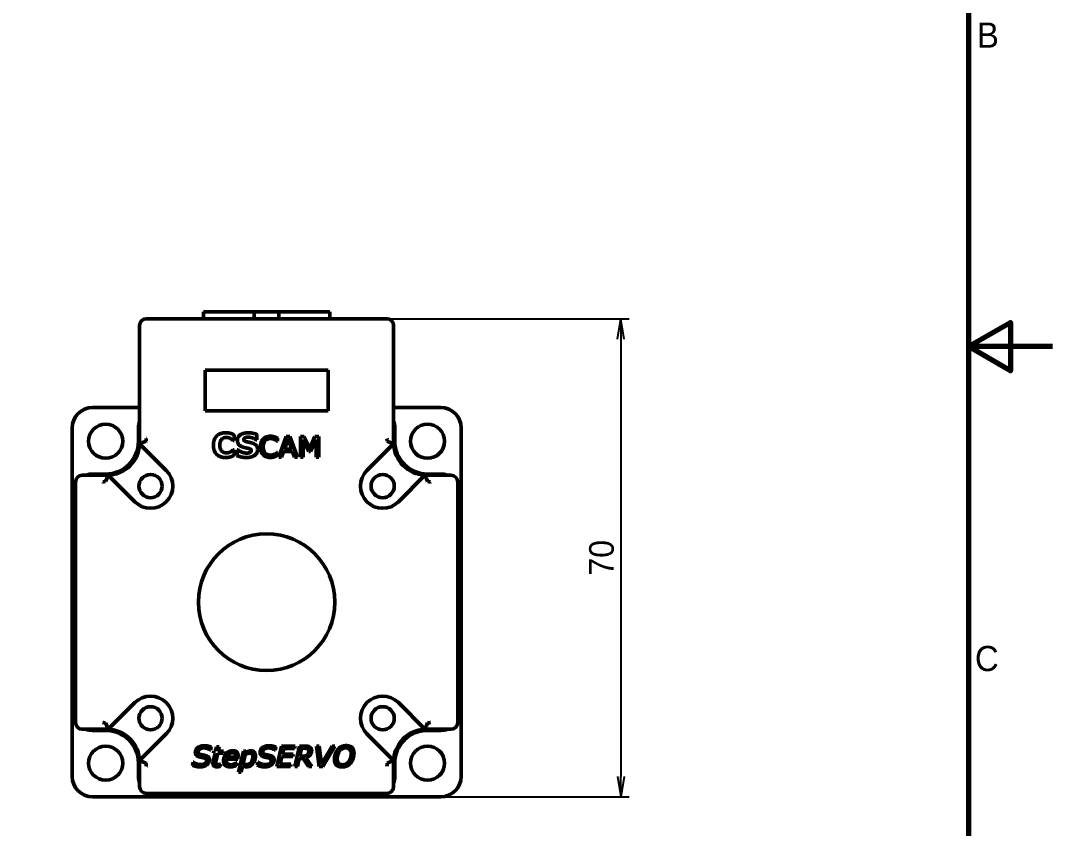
# Model space of a CAD drawing. Header units: millimetres. Extents: x -582 to 755, y -119 to 351.
# Drawn here: x -217.1 to -66, y 98.1 to 216.4 of the extents above; entities that cross this region are included whole.
import ezdxf

# ---------------------------------------------------------------- set-up
doc = ezdxf.new("R2010")
doc.units = ezdxf.units.MM
doc.header["$LTSCALE"] = 1.2
doc.layers.add('경계(ISO)', color=7, linetype='Continuous', lineweight=70)
doc.layers.add('외형선(ISO)', color=7, linetype='Continuous', lineweight=50)
doc.layers.add('치수(ISO)', color=1, linetype='Continuous', lineweight=25, true_color=0xff0000)
doc.styles.add('레이블 문자 (JIS)', font='')
doc.styles.get('레이블 문자 (JIS)').set_extended_font_data('Gulim')
doc.dimstyles.new('복사 대상기본값 (JIS)', dxfattribs={"dimscale": 1.2, "dimtxt": 3, "dimasz": 2.5, "dimexe": 1, "dimexo": 0, "dimgap": 0.8, "dimtad": 1, "dimdsep": 46, "dimtxsty": '레이블 문자 (JIS)', "dimblk": 'OPEN', "dimcen": 0.09, "dimdle": 10, "dimclrd": 256, "dimclre": 256, "dimclrt": 256, "dimadec": 0, "dimazin": 2, "dimtfac": 0.833333, "dimtmove": 0, "dimatfit": 3, "dimldrblk": 'OPEN', "dimfxl": 1, "dimtolj": 1, "dimtzin": 0, "dimlwd": -1, "dimlwe": -1, "dimarcsym": 0})

# ---------------------------------------------------------------- blocks, each defined once
blk = doc.blocks.new('_Open')
at = {"color": 0, "linetype": 'ByBlock', "lineweight": -2}
for p, q in [((-1, 0.167), (0, 0)), ((-1, -0.167), (0, 0)), ((0, 0), (-1, 0))]:
    blk.add_line(p, q, dxfattribs=at)
blk = doc.blocks.new('*D20')
at = {"layer": 'Defpoints', "color": 0}
for p in [(-163.49, 172.71), (-155.59, 102.71), (-129.19, 102.71)]:
    blk.add_point(p, dxfattribs=at)
at = {"layer": '치수(ISO)', "color": 0}
for p, q in [((-163.49, 172.71), (-127.99, 172.71)), ((-129.19, 169.71), (-129.19, 105.71)), ((-155.59, 102.71), (-127.99, 102.71))]:
    blk.add_line(p, q, dxfattribs=at)
at = {"layer": '치수(ISO)', "color": 0, "linetype": 'ByBlock', "xscale": 3, "yscale": 3, "zscale": 3}
for p, rotation in [((-129.19, 172.71), 90), ((-129.19, 102.71), 270)]:
    blk.add_blockref('_Open', p, dxfattribs=dict(at, rotation=rotation))
at = {"layer": '치수(ISO)', "color": 0, "insert": (-133.84, 137.71), "char_height": 3.6, "attachment_point": 2, "rotation": 90, "style": '레이블 문자 (JIS)'}
blk.add_mtext('\\A1;70', dxfattribs=at)
blk = doc.blocks.new('경계 Default Border')
at = {"layer": '경계(ISO)', "flags": 128}
for points in [[(10, 10), (10, 287), (410, 287), (410, 10), (10, 10)], [(420, 148.5), (410, 148.5), (415, 151.39), (415, 145.61), (410, 148.5)]]:
    blk.add_lwpolyline(points, dxfattribs=at)
at = {"layer": '경계(ISO)', "char_height": 3, "attachment_point": 7, "style": '레이블 문자 (JIS)'}
for s, insert in [('B', (411.01, 184.12)), ('C', (410.77, 109.8))]:
    blk.add_mtext(s, dxfattribs=dict(at, insert=insert))

msp = doc.modelspace()

# ---------------------------------------------------------------- linework, layer by layer
at = {"layer": '외형선(ISO)', "color": 0}
for p, q in [((-163.4875, 172.713), (-198.6875, 172.713)), ((-190.3375, 172.713), (-190.3375, 173.713)), ((-190.3375, 173.713), (-190.3375, 172.713)), ((-182.8903, 173.713), (-190.3375, 173.713)), ((-182.8903, 172.713), (-182.8903, 173.713)), ((-179.2848, 173.713), (-182.8903, 173.713)), ((-179.2848, 173.713), (-179.2848, 172.713)), ((-171.8375, 173.713), (-179.2848, 173.713)), ((-171.8375, 172.713), (-171.8375, 173.713)), ((-171.8375, 172.713), (-171.8375, 173.713)), ((-199.6875, 171.713), (-199.6875, 154.8234)), ((-162.4875, 154.613), (-162.4875, 171.713)), ((-190.0875, 159.213), (-190.0875, 165.213)), ((-190.0875, 165.213), (-172.0875, 165.213)), ((-172.0875, 165.213), (-172.0875, 159.213)), ((-206.5875, 159.713), (-199.6875, 159.713)), ((-172.0875, 159.213), (-190.0875, 159.213)), ((-162.4875, 159.713), (-155.5875, 159.713)), ((-209.5875, 146.983), (-209.5875, 156.713)), ((-199.8575, 156.713), (-199.8575, 154.783)), ((-185.8639, 155.7401), (-185.8639, 154.8915)), ((-182.5382, 155.7915), (-182.5382, 154.9858)), ((-162.3175, 154.783), (-162.3175, 156.713)), ((-152.5875, 156.713), (-152.5875, 146.983)), ((-199.6875, 154.8234), (-199.6875, 154.613)), ((-199.1955, 154.613), (-198.7623, 154.7924)), ((-198.6875, 155.1769), (-198.7141, 155.2035)), ((-185.8639, 154.8915), (-185.9667, 154.8915)), ((-182.5382, 154.9858), (-182.6353, 154.9858)), ((-179.5059, 154.7797), (-179.5353, 154.7797)), ((-179.5059, 155.2524), (-179.5059, 154.7797)), ((-179.2929, 152.463), (-178.2006, 155.463)), ((-177.9435, 155.1152), (-178.4724, 153.6409)), ((-178.2006, 155.463), (-177.6667, 155.463)), ((-177.4169, 153.6409), (-177.9435, 155.1152)), ((-177.6667, 155.463), (-176.5745, 152.463)), ((-176.119, 152.463), (-176.119, 155.463)), ((-176.119, 155.463), (-175.5753, 155.463)), ((-174.919, 153.2883), (-175.7467, 155.0466)), ((-175.7467, 155.0466), (-175.7467, 152.463)), ((-175.5753, 155.463), (-174.7769, 153.7928)), ((-174.7769, 153.7928), (-174.0031, 155.463)), ((-173.8488, 155.0466), (-174.6814, 153.2883)), ((-174.0031, 155.463), (-173.4496, 155.463)), ((-173.8488, 152.463), (-173.8488, 155.0466)), ((-173.4496, 155.463), (-173.4496, 152.463)), ((-166.3856, 150.5111), (-162.4834, 154.4133)), ((-163.4875, 155.1769), (-163.461, 155.2035)), ((-163.4127, 154.7924), (-162.9796, 154.613)), ((-199.3947, 154.1163), (-195.7894, 150.5111)), ((-185.9582, 153.5315), (-185.8639, 153.5315)), ((-185.8639, 153.5315), (-185.8639, 152.6944)), ((-185.3896, 152.6715), (-185.3896, 153.5087)), ((-185.3896, 153.5087), (-185.2896, 153.5087)), ((-179.5353, 153.1487), (-179.5059, 153.1487)), ((-179.5059, 153.1487), (-179.5059, 152.6809)), ((-178.5973, 153.2956), (-178.8888, 152.463)), ((-177.292, 153.2956), (-178.5973, 153.2956)), ((-178.4724, 153.6409), (-177.4169, 153.6409)), ((-176.9982, 152.463), (-177.292, 153.2956)), ((-174.6814, 153.2883), (-174.919, 153.2883)), ((-178.8888, 152.463), (-179.2929, 152.463)), ((-176.5745, 152.463), (-176.9982, 152.463)), ((-175.7467, 152.463), (-176.119, 152.463)), ((-173.4496, 152.463), (-173.8488, 152.463)), ((-204.698, 149.813), (-208.0875, 149.813)), ((-204.6575, 149.983), (-206.5875, 149.983)), ((-204.4875, 149.813), (-204.698, 149.813)), ((-204.4876, 149.7906), (-204.4875, 149.7906)), ((-157.8872, 149.8171), (-161.7894, 145.9149)), ((-154.0875, 149.813), (-157.6875, 149.813)), ((-155.5875, 149.983), (-157.5175, 149.983)), ((-209.0875, 148.813), (-209.0875, 113.613)), ((-205.0781, 148.8395), (-205.0515, 148.813)), ((-204.667, 148.8878), (-204.4875, 149.3209)), ((-200.3856, 145.9149), (-203.9908, 149.5201)), ((-157.6875, 149.3209), (-157.5081, 148.8878)), ((-157.097, 148.8395), (-157.1236, 148.813)), ((-153.0875, 113.613), (-153.0875, 148.813)), ((-209.5875, 146.983), (-209.5875, 115.443)), ((-152.5875, 115.443), (-152.5875, 146.983)), ((-203.9908, 112.9059), (-200.3856, 116.5111)), ((-161.7894, 116.5111), (-157.8872, 112.6088)), ((-209.5875, 105.713), (-209.5875, 115.443)), ((-152.5875, 115.443), (-152.5875, 105.713)), ((-205.0781, 113.5864), (-205.0515, 113.613)), ((-204.4875, 113.105), (-204.667, 113.5382)), ((-157.5081, 113.5382), (-157.6875, 113.105)), ((-157.097, 113.5864), (-157.1236, 113.613)), ((-208.0875, 112.613), (-204.698, 112.613)), ((-206.5875, 112.443), (-204.6575, 112.443)), ((-204.698, 112.613), (-204.4875, 112.613)), ((-195.7894, 111.9149), (-199.3947, 108.3097)), ((-162.7804, 108.3097), (-166.3856, 111.9149)), ((-157.6875, 112.613), (-154.0875, 112.613)), ((-157.5175, 112.443), (-155.5875, 112.443)), ((-189.3042, 109.5542), (-189.3336, 109.5542)), ((-189.2136, 109.9828), (-189.3042, 109.5542)), ((-188.9148, 107.884), (-188.6356, 109.0938)), ((-188.8903, 109.0938), (-188.8218, 109.3999)), ((-188.6356, 109.0938), (-188.8903, 109.0938)), ((-188.8218, 109.3999), (-188.5646, 109.3999)), ((-188.5646, 109.3999), (-188.4152, 110.0464)), ((-188.256, 109.0938), (-188.4985, 108.0554)), ((-188.4152, 110.0464), (-188.0356, 110.0464)), ((-187.4724, 109.0938), (-188.256, 109.0938)), ((-188.0356, 110.0464), (-188.185, 109.3999)), ((-188.185, 109.3999), (-187.4038, 109.3999)), ((-187.4038, 109.3999), (-187.4724, 109.0938)), ((-185.1997, 106.3191), (-184.4871, 109.3999)), ((-184.2373, 108.8464), (-184.5311, 107.5705)), ((-184.4871, 109.3999), (-184.1099, 109.3999)), ((-184.1099, 109.3999), (-184.1638, 109.1648)), ((-179.8267, 109.5542), (-179.856, 109.5542)), ((-179.736, 109.9828), (-179.8267, 109.5542)), ((-179.5867, 107.1493), (-178.8936, 110.1493)), ((-178.8936, 110.1493), (-176.9197, 110.1493)), ((-178.5728, 109.8113), (-178.7687, 108.9615)), ((-178.7687, 108.9615), (-177.1916, 108.9615)), ((-176.9981, 109.8113), (-178.5728, 109.8113)), ((-177.1916, 108.9615), (-177.2699, 108.6236)), ((-176.9197, 110.1493), (-176.9981, 109.8113)), ((-176.9785, 107.1493), (-176.2854, 110.1493)), ((-176.2854, 110.1493), (-175.4699, 110.1493)), ((-175.9597, 109.8211), (-176.2242, 108.6677)), ((-175.5091, 109.8211), (-175.9597, 109.8211)), ((-173.403, 107.1493), (-173.8022, 110.1493)), ((-173.8022, 110.1493), (-173.3883, 110.1493)), ((-173.3883, 110.1493), (-173.0552, 107.5117)), ((-173.0552, 107.5117), (-171.5075, 110.1493)), ((-171.0862, 110.1493), (-172.8716, 107.1493)), ((-171.5075, 110.1493), (-171.0862, 110.1493)), ((-199.8575, 107.643), (-199.8575, 105.713)), ((-199.6875, 107.813), (-199.6875, 107.6026)), ((-199.6875, 107.6026), (-199.6875, 104.213)), ((-198.7623, 107.6335), (-199.1955, 107.813)), ((-191.9222, 107.3452), (-191.8242, 107.8032)), ((-191.8242, 107.8032), (-191.7973, 107.8032)), ((-187.8275, 107.4946), (-187.8985, 107.1689)), ((-187.8471, 107.4946), (-187.8275, 107.4946)), ((-185.3271, 108.2415), (-186.9875, 108.2415)), ((-186.9336, 108.5207), (-185.643, 108.5207)), ((-185.4691, 107.6954), (-185.5524, 107.2864)), ((-185.4911, 107.6954), (-185.4691, 107.6954)), ((-182.4446, 107.3452), (-182.3467, 107.8032)), ((-182.3467, 107.8032), (-182.3197, 107.8032)), ((-178.8471, 108.6236), (-179.1091, 107.4872)), ((-179.1091, 107.4872), (-177.532, 107.4872)), ((-177.2699, 108.6236), (-178.8471, 108.6236)), ((-177.532, 107.4872), (-177.6103, 107.1493)), ((-176.2977, 108.3493), (-176.5744, 107.1493)), ((-175.7271, 108.3493), (-176.2977, 108.3493)), ((-176.2242, 108.6677), (-175.803, 108.6677)), ((-174.9385, 107.1493), (-175.7271, 108.3493)), ((-175.3352, 108.4448), (-174.4707, 107.1493)), ((-162.9796, 107.813), (-163.4127, 107.6335)), ((-162.4875, 107.6026), (-162.4875, 107.813)), ((-162.4875, 104.213), (-162.4875, 107.6026)), ((-162.3175, 105.713), (-162.3175, 107.643)), ((-198.6875, 107.249), (-198.7141, 107.2224)), ((-184.8201, 106.3191), (-185.1997, 106.3191)), ((-184.6022, 107.2668), (-184.8201, 106.3191)), ((-177.6103, 107.1493), (-179.5867, 107.1493)), ((-176.5744, 107.1493), (-176.9785, 107.1493)), ((-174.4707, 107.1493), (-174.9385, 107.1493)), ((-172.8716, 107.1493), (-173.403, 107.1493)), ((-163.4875, 107.249), (-163.461, 107.2224)), ((-198.6875, 103.213), (-163.4875, 103.213)), ((-196.8575, 102.713), (-206.5875, 102.713)), ((-196.8575, 102.713), (-165.3175, 102.713)), ((-155.5875, 102.713), (-165.3175, 102.713))]:
    msp.add_line(p, q, dxfattribs=at)
for centre, radius in [((-204.6575, 154.783), 2.5), ((-157.5175, 154.783), 2.5), ((-198.0875, 148.213), 1.7), ((-164.0875, 148.213), 1.7), ((-181.0875, 131.213), 10), ((-198.0875, 114.213), 1.7), ((-164.0875, 114.213), 1.7), ((-204.6575, 107.643), 2.5), ((-157.5175, 107.643), 2.5)]:
    msp.add_circle(centre, radius, dxfattribs=at)
for centre, radius, start, end in [((-198.6875, 171.713), 1, 90, 180), ((-163.4875, 171.713), 1, 0, 90), ((-206.5875, 156.713), 3, 90, 180), ((-155.5875, 156.713), 3, 0, 90), ((-196.8575, 156.713), 3, 160.6191, 180), ((-165.3175, 156.713), 3, 0, 19.3809), ((-204.6575, 154.783), 4.8, 270, 0), ((-204.4875, 154.613), 4.8, 270, 0), ((-198.6875, 154.8234), 1, 180, 192.146242), ((-198.6875, 154.8234), 1, 202.281411, 225), ((-205.6875, 155.813), 7, 352.383198, 355.005201), ((-156.4875, 155.813), 7, 184.994799, 187.616802), ((-157.6875, 154.613), 4.8, 180, 182.383857), ((-157.6875, 154.613), 4.8, 182.383857, 267.616143), ((-157.5175, 154.783), 4.8, 180, 270), ((-208.0875, 148.813), 1, 90, 180), ((-206.5875, 146.983), 3, 90, 109.3809), ((-204.698, 148.813), 1, 77.854194, 90), ((-204.698, 148.813), 1, 45, 67.718589), ((-198.0875, 148.213), 3.25, 225, 45), ((-164.0875, 148.213), 3.25, 135, 315), ((-157.6875, 154.613), 4.8, 267.616143, 270), ((-155.5875, 146.983), 3, 70.6191, 90), ((-154.0875, 148.813), 1, 0, 90), ((-206.5875, 146.983), 3, 146.44269, 180), ((-205.6875, 155.813), 7, 274.994799, 277.616802), ((-156.4875, 155.813), 7, 262.383198, 265.005201), ((-155.5875, 146.983), 3, 0, 33.55731), ((-198.0875, 114.213), 3.25, 315, 135), ((-164.0875, 114.213), 3.25, 45, 225), ((-206.5875, 115.443), 3, 180, 213.55731), ((-155.5875, 115.443), 3, 326.44269, 0), ((-208.0875, 113.613), 1, 180, 270), ((-205.6875, 106.613), 7, 82.383198, 85.005201), ((-156.4875, 106.613), 7, 94.994799, 97.616802), ((-154.0875, 113.613), 1, 270, 0), ((-206.5875, 115.443), 3, 250.6191, 270), ((-204.698, 113.613), 1, 270, 282.146242), ((-204.6575, 107.643), 4.8, 0, 90), ((-204.4875, 107.813), 4.8, 0, 90), ((-204.698, 113.613), 1, 292.281411, 315), ((-157.6875, 107.813), 4.8, 92.383857, 180), ((-157.5175, 107.643), 4.8, 90, 180), ((-157.6875, 107.813), 4.8, 90, 92.383857), ((-155.5875, 115.443), 3, 270, 289.3809), ((-198.6875, 107.6026), 1, 167.853758, 180), ((-198.6875, 107.6026), 1, 135, 157.718589), ((-205.6875, 106.613), 7, 4.994799, 7.616802), ((-156.4875, 106.613), 7, 172.383198, 175.005201), ((-163.4875, 107.6026), 1, 22.281411, 45), ((-163.4875, 107.6026), 1, 0, 12.146242), ((-206.5875, 105.713), 3, 180, 270), ((-196.8575, 105.713), 3, 180, 199.3809), ((-165.3175, 105.713), 3, 340.6191, 0), ((-155.5875, 105.713), 3, 270, 0), ((-198.6875, 104.213), 1, 180, 270), ((-196.8575, 105.713), 3, 236.44269, 270), ((-165.3175, 105.713), 3, 270, 303.55731), ((-163.4875, 104.213), 1, 270, 0)]:
    msp.add_arc(centre, radius, start, end, dxfattribs=at)
for points, degree in [([(-188.401, 155.5458), (-188.1724, 155.7772), (-187.4982, 156.0315), (-187.0982, 156.0315)], 2), ([(-187.0982, 156.0315), (-186.8782, 156.0315), (-186.5239, 155.983), (-186.3724, 155.943)], 2), ([(-186.3724, 155.943), (-186.2153, 155.8972), (-185.961, 155.7858), (-185.8639, 155.7401)], 2), ([(-185.3696, 154.9201), (-185.3696, 155.4087), (-184.4924, 156.0258), (-183.8039, 156.0258)], 2), ([(-183.8039, 156.0258), (-183.4582, 156.0258), (-182.7839, 155.8915), (-182.5382, 155.7915)], 2), ([(-198.7493, 154.8851), (-198.7534, 154.8546), (-198.7577, 154.8236), (-198.7623, 154.7924)], 3), ([(-188.8867, 154.2087), (-188.8867, 154.6258), (-188.6382, 155.303), (-188.401, 155.5458)], 2), ([(-188.3896, 152.8515), (-188.6267, 153.0801), (-188.8867, 153.763), (-188.8867, 154.2087)], 2), ([(-187.6382, 155.0972), (-187.7782, 154.963), (-187.9496, 154.5201), (-187.9496, 154.2058)], 2), ([(-187.9496, 154.2058), (-187.9496, 153.8772), (-187.7639, 153.4372), (-187.6239, 153.3115)], 2), ([(-186.961, 155.3544), (-187.1496, 155.3544), (-187.4953, 155.2344), (-187.6382, 155.0972)], 2), ([(-186.3582, 155.1772), (-186.4896, 155.2515), (-186.7896, 155.3544), (-186.961, 155.3544)], 2), ([(-185.9667, 154.8915), (-186.0324, 154.9487), (-186.2324, 155.103), (-186.3582, 155.1772)], 2), ([(-184.541, 153.9201), (-184.981, 154.063), (-185.3696, 154.5544), (-185.3696, 154.9201)], 2), ([(-184.2182, 155.3087), (-184.3096, 155.2744), (-184.441, 155.1315), (-184.441, 155.0401)], 2), ([(-184.441, 155.0401), (-184.441, 154.9001), (-184.2296, 154.7515), (-183.9353, 154.6915)], 2), ([(-183.7782, 155.383), (-183.8924, 155.383), (-184.1153, 155.3515), (-184.2182, 155.3087)], 2), ([(-183.9353, 154.6915), (-183.7439, 154.6515), (-183.3867, 154.5772), (-183.1839, 154.5115)], 2), ([(-182.6353, 154.9858), (-182.8467, 155.1544), (-183.4582, 155.383), (-183.7782, 155.383)], 2), ([(-183.1839, 154.5115), (-182.781, 154.3772), (-182.3982, 153.9258), (-182.3982, 153.563)], 2), ([(-181.9941, 153.9593), (-181.9941, 154.3315), (-181.7835, 154.9144), (-181.5875, 155.1152)], 2), ([(-181.5875, 155.1152), (-181.3965, 155.3111), (-180.8529, 155.5168), (-180.5222, 155.5168)], 2), ([(-181.2863, 154.8752), (-181.4259, 154.7234), (-181.5802, 154.263), (-181.5802, 153.9593)], 2), ([(-180.5492, 155.1764), (-180.7769, 155.1764), (-181.1418, 155.0295), (-181.2863, 154.8752)], 2), ([(-179.5353, 154.7797), (-179.7851, 154.9879), (-180.2724, 155.1764), (-180.5492, 155.1764)], 2), ([(-180.5222, 155.5168), (-180.2822, 155.5168), (-179.7998, 155.3993), (-179.5059, 155.2524)], 2), ([(-163.4127, 154.7924), (-163.4174, 154.8236), (-163.4217, 154.8546), (-163.4258, 154.8851)], 3), ([(-187.101, 152.3944), (-187.4924, 152.3944), (-188.1524, 152.6258), (-188.3896, 152.8515)], 2), ([(-187.6239, 153.3115), (-187.481, 153.183), (-187.1267, 153.0715), (-186.9553, 153.0715)], 2), ([(-186.9553, 153.0715), (-186.7924, 153.0715), (-186.4696, 153.1687), (-186.3324, 153.2544)], 2), ([(-185.8639, 152.6944), (-185.9953, 152.6372), (-186.2353, 152.5344), (-186.3667, 152.4944)], 2), ([(-186.3324, 153.2544), (-186.2182, 153.3201), (-186.021, 153.4744), (-185.9582, 153.5315)], 2), ([(-184.0267, 152.4001), (-184.461, 152.4001), (-185.1067, 152.5515), (-185.3896, 152.6715)], 2), ([(-185.2896, 153.5087), (-185.0124, 153.2858), (-184.3182, 153.0458), (-183.9982, 153.0458)], 2), ([(-183.7096, 153.7287), (-183.9067, 153.7744), (-184.3467, 153.8572), (-184.541, 153.9201)], 2), ([(-182.3982, 153.563), (-182.3982, 153.0458), (-183.2753, 152.4001), (-184.0267, 152.4001)], 2), ([(-183.9982, 153.0458), (-183.9153, 153.0458), (-183.6496, 153.0744), (-183.5639, 153.1058)], 2), ([(-183.3267, 153.4001), (-183.3267, 153.5172), (-183.521, 153.683), (-183.7096, 153.7287)], 2), ([(-183.5639, 153.1058), (-183.461, 153.1487), (-183.3267, 153.2772), (-183.3267, 153.4001)], 2), ([(-181.5826, 152.7887), (-181.7761, 152.9797), (-181.9941, 153.5699), (-181.9941, 153.9593)], 2), ([(-180.5247, 152.4091), (-180.8529, 152.4091), (-181.3867, 152.5928), (-181.5826, 152.7887)], 2), ([(-181.5802, 153.9593), (-181.5802, 153.6434), (-181.4088, 153.1903), (-181.2741, 153.0458)], 2), ([(-181.2741, 153.0458), (-181.132, 152.8964), (-180.7549, 152.7544), (-180.5467, 152.7544)], 2), ([(-180.5467, 152.7544), (-180.2578, 152.7544), (-179.7533, 152.9528), (-179.5353, 153.1487)], 2), ([(-179.5059, 152.6809), (-179.6161, 152.6319), (-179.7949, 152.5487), (-179.9418, 152.5021)], 2), ([(-186.3667, 152.4944), (-186.5382, 152.4458), (-186.8382, 152.3944), (-187.101, 152.3944)], 2), ([(-179.9418, 152.5021), (-180.0643, 152.463), (-180.3533, 152.4091), (-180.5247, 152.4091)], 2), ([(-204.667, 148.8878), (-204.6982, 148.8832), (-204.7292, 148.8788), (-204.7597, 148.8747)], 3), ([(-157.4154, 148.8747), (-157.4459, 148.8788), (-157.4769, 148.8832), (-157.5081, 148.8878)], 3), ([(-204.7597, 113.5512), (-204.7292, 113.5471), (-204.6982, 113.5428), (-204.667, 113.5382)], 3), ([(-157.5081, 113.5382), (-157.4769, 113.5428), (-157.4459, 113.5471), (-157.4154, 113.5512)], 3), ([(-191.5303, 109.204), (-191.5303, 109.6326), (-190.803, 110.2032), (-190.2275, 110.2032)], 2), ([(-190.8667, 108.5379), (-191.1826, 108.6089), (-191.5303, 108.9493), (-191.5303, 109.204)], 2), ([(-190.2985, 109.875), (-190.6634, 109.875), (-191.1018, 109.5517), (-191.1018, 109.3044)], 2), ([(-191.1018, 109.3044), (-191.1018, 109.1721), (-190.945, 108.9713), (-190.7418, 108.9199)], 2), ([(-190.7418, 108.9199), (-190.6144, 108.8905), (-190.1858, 108.8024), (-190.0413, 108.7656)], 2), ([(-189.3336, 109.5542), (-189.4756, 109.6864), (-190.0046, 109.875), (-190.2985, 109.875)], 2), ([(-190.2275, 110.2032), (-189.9116, 110.2032), (-189.3997, 110.0734), (-189.2136, 109.9828)], 2), ([(-187.4013, 107.9599), (-187.4013, 108.5795), (-186.6201, 109.4636), (-186.0422, 109.4636)], 2), ([(-186.123, 109.1648), (-186.4095, 109.1648), (-186.8528, 108.8097), (-186.9336, 108.5207)], 2), ([(-185.6258, 108.7068), (-185.6258, 108.9224), (-185.8609, 109.1648), (-186.123, 109.1648)], 2), ([(-186.0422, 109.4636), (-185.6601, 109.4636), (-185.2536, 109.0815), (-185.2536, 108.7387)], 2), ([(-183.5565, 109.1158), (-183.723, 109.1158), (-184.083, 108.9517), (-184.2373, 108.8464)], 2), ([(-184.1638, 109.1648), (-183.9777, 109.2946), (-183.6128, 109.4636), (-183.3948, 109.4636)], 2), ([(-183.1181, 108.6162), (-183.1181, 108.8562), (-183.3262, 109.1158), (-183.5565, 109.1158)], 2), ([(-183.3948, 109.4636), (-183.0667, 109.4636), (-182.7213, 109.057), (-182.7213, 108.6897)], 2), ([(-182.0528, 109.204), (-182.0528, 109.6326), (-181.3254, 110.2032), (-180.7499, 110.2032)], 2), ([(-181.3891, 108.5379), (-181.705, 108.6089), (-182.0528, 108.9493), (-182.0528, 109.204)], 2), ([(-180.8209, 109.875), (-181.1858, 109.875), (-181.6242, 109.5517), (-181.6242, 109.3044)], 2), ([(-181.6242, 109.3044), (-181.6242, 109.1721), (-181.4675, 108.9713), (-181.2642, 108.9199)], 2), ([(-181.2642, 108.9199), (-181.1369, 108.8905), (-180.7083, 108.8024), (-180.5638, 108.7656)], 2), ([(-179.856, 109.5542), (-179.9981, 109.6864), (-180.5271, 109.875), (-180.8209, 109.875)], 2), ([(-180.7499, 110.2032), (-180.434, 110.2032), (-179.9222, 110.0734), (-179.736, 109.9828)], 2), ([(-175.803, 108.6677), (-175.6071, 108.6677), (-175.3156, 108.7411), (-175.1981, 108.8293)], 2), ([(-175.0487, 109.7109), (-175.1271, 109.7721), (-175.3475, 109.8211), (-175.5091, 109.8211)], 2), ([(-175.4699, 110.1493), (-175.1956, 110.1493), (-174.8528, 110.0783), (-174.7279, 109.9852)], 2), ([(-174.4854, 109.4954), (-174.4854, 109.1207), (-174.9532, 108.555), (-175.3352, 108.4448)], 2), ([(-175.1981, 108.8293), (-175.0658, 108.9321), (-174.9189, 109.2334), (-174.9189, 109.4048)], 2), ([(-174.9189, 109.4048), (-174.9189, 109.5126), (-174.9826, 109.6595), (-175.0487, 109.7109)], 2), ([(-174.7279, 109.9852), (-174.6152, 109.9044), (-174.4854, 109.6693), (-174.4854, 109.4954)], 2), ([(-171.1646, 108.2121), (-171.1646, 108.6236), (-170.9222, 109.3387), (-170.6944, 109.6179)], 2), ([(-170.4079, 109.395), (-170.5695, 109.1721), (-170.7434, 108.5868), (-170.7434, 108.2758)], 2), ([(-170.6944, 109.6179), (-170.474, 109.8872), (-169.8177, 110.213), (-169.4283, 110.213)], 2), ([(-169.4895, 109.8848), (-169.7785, 109.8848), (-170.2413, 109.6203), (-170.4079, 109.395)], 2), ([(-168.7058, 109.0326), (-168.7058, 109.444), (-169.1197, 109.8848), (-169.4895, 109.8848)], 2), ([(-169.4283, 110.213), (-168.8944, 110.213), (-168.2846, 109.6301), (-168.2846, 109.0889)], 2), ([(-169.0487, 107.8938), (-168.8797, 108.124), (-168.7058, 108.6897), (-168.7058, 109.0326)], 2), ([(-168.2846, 109.0889), (-168.2846, 108.697), (-168.5197, 107.9697), (-168.745, 107.6954)], 2), ([(-198.7623, 107.6335), (-198.7577, 107.6023), (-198.7534, 107.5713), (-198.7493, 107.5408)], 3), ([(-190.8471, 107.0954), (-191.1409, 107.0954), (-191.6675, 107.2179), (-191.9222, 107.3452)], 2), ([(-191.7973, 107.8032), (-191.6038, 107.6195), (-191.0405, 107.4236), (-190.7785, 107.4236)], 2), ([(-190.2128, 108.3958), (-190.3426, 108.4326), (-190.705, 108.4987), (-190.8667, 108.5379)], 2), ([(-189.8258, 107.4138), (-190.012, 107.2644), (-190.5091, 107.0954), (-190.8471, 107.0954)], 2), ([(-190.7785, 107.4236), (-190.3499, 107.4236), (-189.892, 107.764), (-189.892, 108.0285)], 2), ([(-189.892, 108.0285), (-189.892, 108.1681), (-190.056, 108.3517), (-190.2128, 108.3958)], 2), ([(-190.0413, 108.7656), (-189.7548, 108.6872), (-189.4585, 108.3762), (-189.4585, 108.1411)], 2), ([(-189.4585, 108.1411), (-189.4585, 107.9428), (-189.652, 107.5534), (-189.8258, 107.4138)], 2), ([(-188.9491, 107.6121), (-188.9491, 107.6783), (-188.932, 107.8032), (-188.9148, 107.884)], 2), ([(-188.3662, 107.1052), (-188.6454, 107.1052), (-188.9491, 107.3501), (-188.9491, 107.6121)], 2), ([(-188.4985, 108.0554), (-188.5181, 107.977), (-188.5499, 107.7713), (-188.5499, 107.7126)], 2), ([(-188.5499, 107.7126), (-188.5499, 107.5656), (-188.4005, 107.4211), (-188.1997, 107.4211)], 2), ([(-188.1997, 107.4211), (-188.1165, 107.4211), (-187.8887, 107.4775), (-187.8471, 107.4946)], 2), ([(-186.4022, 107.0979), (-186.8699, 107.0979), (-187.4013, 107.5362), (-187.4013, 107.9599)], 2), ([(-186.9875, 108.2415), (-186.9997, 108.1828), (-187.0095, 108.0701), (-187.0095, 108.0211)], 2), ([(-187.0095, 108.0211), (-187.0095, 107.737), (-186.6618, 107.4138), (-186.3434, 107.4138)], 2), ([(-186.3434, 107.4138), (-186.1205, 107.4138), (-185.6503, 107.5877), (-185.4911, 107.6954)], 2), ([(-185.643, 108.5207), (-185.6332, 108.5795), (-185.6258, 108.6603), (-185.6258, 108.7068)], 2), ([(-185.2536, 108.7387), (-185.2536, 108.6775), (-185.2879, 108.4154), (-185.3271, 108.2415)], 2), ([(-184.5311, 107.5705), (-184.4013, 107.4995), (-184.1638, 107.4309), (-183.9948, 107.4309)], 2), ([(-183.9948, 107.4309), (-183.7867, 107.4309), (-183.4536, 107.6317), (-183.3458, 107.7934)], 2), ([(-183.1009, 107.5607), (-183.2724, 107.3501), (-183.7328, 107.1052), (-183.9924, 107.1052)], 2), ([(-183.3458, 107.7934), (-183.2307, 107.9624), (-183.1181, 108.3787), (-183.1181, 108.6162)], 2), ([(-182.7213, 108.6897), (-182.7213, 108.3542), (-182.9295, 107.7664), (-183.1009, 107.5607)], 2), ([(-181.3695, 107.0954), (-181.6634, 107.0954), (-182.1899, 107.2179), (-182.4446, 107.3452)], 2), ([(-182.3197, 107.8032), (-182.1262, 107.6195), (-181.563, 107.4236), (-181.3009, 107.4236)], 2), ([(-180.7352, 108.3958), (-180.865, 108.4326), (-181.2275, 108.4987), (-181.3891, 108.5379)], 2), ([(-180.3483, 107.4138), (-180.5344, 107.2644), (-181.0316, 107.0954), (-181.3695, 107.0954)], 2), ([(-181.3009, 107.4236), (-180.8724, 107.4236), (-180.4144, 107.764), (-180.4144, 108.0285)], 2), ([(-180.4144, 108.0285), (-180.4144, 108.1681), (-180.5785, 108.3517), (-180.7352, 108.3958)], 2), ([(-180.5638, 108.7656), (-180.2773, 108.6872), (-179.9809, 108.3762), (-179.9809, 108.1411)], 2), ([(-179.9809, 108.1411), (-179.9809, 107.9428), (-180.1744, 107.5534), (-180.3483, 107.4138)], 2), ([(-170.0234, 107.0856), (-170.5597, 107.0856), (-171.1646, 107.6734), (-171.1646, 108.2121)], 2), ([(-170.7434, 108.2758), (-170.7434, 107.8595), (-170.3295, 107.4138), (-169.9573, 107.4138)], 2), ([(-168.745, 107.6954), (-168.9728, 107.4113), (-169.6193, 107.0856), (-170.0234, 107.0856)], 2), ([(-169.9573, 107.4138), (-169.6732, 107.4138), (-169.2079, 107.6758), (-169.0487, 107.8938)], 2), ([(-163.4258, 107.5408), (-163.4217, 107.5713), (-163.4174, 107.6023), (-163.4127, 107.6335)], 3), ([(-187.8985, 107.1689), (-188.0111, 107.1419), (-188.2683, 107.1052), (-188.3662, 107.1052)], 2), ([(-185.9393, 107.1591), (-186.0642, 107.1297), (-186.2577, 107.0979), (-186.4022, 107.0979)], 2), ([(-185.5524, 107.2864), (-185.6528, 107.2497), (-185.8144, 107.1909), (-185.9393, 107.1591)], 2), ([(-183.9924, 107.1052), (-184.1736, 107.1052), (-184.4773, 107.1885), (-184.6022, 107.2668)], 2)]:
    msp.add_open_spline(points, degree=degree, dxfattribs=at)
for points, knots in [([(-199.6129, 154.4442), (-199.6226, 154.468), (-199.6314, 154.4919), (-199.6495, 154.5482), (-199.6582, 154.5805), (-199.6652, 154.613)], [-0.0244444247, -0.0244444247, -0.0244444247, -0.0244444247, -0.0139508047, -0.0139508047, -0.0000008635, -0.0000008635, -0.0000008635, -0.0000008635]), ([(-199.1955, 154.613), (-199.2907, 154.5735), (-199.3774, 154.5383), (-199.5174, 154.482), (-199.5723, 154.4602), (-199.6129, 154.4442)], [-0.1069298508, -0.1069298508, -0.1069298508, -0.1069298508, -0.071810213, -0.071810213, -0.0402422141, -0.0402422141, -0.0402422141, -0.0402422141]), ([(-162.4834, 154.4133), (-162.4834, 154.4133), (-162.5016, 154.4204), (-162.5709, 154.4476), (-162.6202, 154.4671), (-162.7635, 154.5244), (-162.8654, 154.5657), (-162.9796, 154.613)], [-0.106918268, -0.106918268, -0.106918268, -0.106918268, -0.074034505, -0.074034505, -0.042224925, -0.042224925, -0.000014896, -0.000014896, -0.000014896, -0.000014896]), ([(-204.4875, 149.7906), (-204.452, 149.7829), (-204.4167, 149.7733), (-204.3605, 149.7546), (-204.3395, 149.7468), (-204.3188, 149.7383)], [-0.0304397349, -0.0304397349, -0.0304397349, -0.0304397349, -0.0147135937, -0.0147135937, -0.0052936992, -0.0052936992, -0.0052936992, -0.0052936992]), ([(-204.3188, 149.7383), (-204.3312, 149.7067), (-204.3472, 149.6664), (-204.399, 149.537), (-204.4403, 149.4351), (-204.4875, 149.3209)], [-0.0668577087, -0.0668577087, -0.0668577087, -0.0668577087, -0.042224925, -0.042224925, -0.0000148963, -0.0000148963, -0.0000148963, -0.0000148963]), ([(-157.6875, 149.3209), (-157.727, 149.4161), (-157.7623, 149.5028), (-157.8224, 149.6524), (-157.8465, 149.7133), (-157.8789, 149.7958), (-157.8872, 149.8171), (-157.8872, 149.8171)], [-0.106929851, -0.106929851, -0.106929851, -0.106929851, -0.071810213, -0.071810213, -0.035687091, -0.035687091, -0.000240296, -0.000240296, -0.000240296, -0.000240296]), ([(-204.4875, 113.105), (-204.4481, 113.0098), (-204.4128, 112.9231), (-204.3565, 112.7831), (-204.3348, 112.7282), (-204.3188, 112.6876)], [-0.1069298508, -0.1069298508, -0.1069298508, -0.1069298508, -0.071810213, -0.071810213, -0.0402422141, -0.0402422141, -0.0402422141, -0.0402422141]), ([(-204.3188, 112.6876), (-204.3425, 112.6779), (-204.3665, 112.6691), (-204.4227, 112.651), (-204.455, 112.6423), (-204.4875, 112.6353)], [-0.0244444247, -0.0244444247, -0.0244444247, -0.0244444247, -0.0139508047, -0.0139508047, -0.0000008635, -0.0000008635, -0.0000008635, -0.0000008635]), ([(-157.8872, 112.6088), (-157.8872, 112.6088), (-157.8801, 112.6271), (-157.8529, 112.6964), (-157.8335, 112.7456), (-157.7761, 112.8889), (-157.7348, 112.9908), (-157.6875, 113.105)], [-0.106918268, -0.106918268, -0.106918268, -0.106918268, -0.074034505, -0.074034505, -0.042224925, -0.042224925, -0.000014896, -0.000014896, -0.000014896, -0.000014896]), ([(-199.6652, 107.813), (-199.6575, 107.8485), (-199.6479, 107.8838), (-199.6291, 107.94), (-199.6214, 107.961), (-199.6129, 107.9817)], [-0.0304397349, -0.0304397349, -0.0304397349, -0.0304397349, -0.0147135937, -0.0147135937, -0.0052936992, -0.0052936992, -0.0052936992, -0.0052936992]), ([(-199.6129, 107.9817), (-199.5813, 107.9693), (-199.541, 107.9533), (-199.4116, 107.9015), (-199.3097, 107.8602), (-199.1955, 107.813)], [-0.0668577087, -0.0668577087, -0.0668577087, -0.0668577087, -0.042224925, -0.042224925, -0.0000148963, -0.0000148963, -0.0000148963, -0.0000148963]), ([(-162.9796, 107.813), (-162.8844, 107.8524), (-162.7977, 107.8877), (-162.6577, 107.944), (-162.6028, 107.9657), (-162.5622, 107.9817)], [-0.1069298508, -0.1069298508, -0.1069298508, -0.1069298508, -0.071810213, -0.071810213, -0.0402422141, -0.0402422141, -0.0402422141, -0.0402422141]), ([(-162.5622, 107.9817), (-162.5525, 107.958), (-162.5437, 107.934), (-162.5256, 107.8778), (-162.5169, 107.8455), (-162.5099, 107.813)], [-0.0244444247, -0.0244444247, -0.0244444247, -0.0244444247, -0.0139508047, -0.0139508047, -0.0000008635, -0.0000008635, -0.0000008635, -0.0000008635])]:
    msp.add_open_spline(points, degree=3, knots=knots, dxfattribs=at)

# ---------------------------------------------------------------- block references
at = {"color": 0, "xscale": 1.2289725, "yscale": 1.2289725, "zscale": 1.2289725}
msp.add_blockref('경계 Default Border', (-582.1554, -13.8689), dxfattribs=at)

# ---------------------------------------------------------------- dimensions: what is measured, and where the dimension line sits
at = {"layer": '치수(ISO)', "color": 0}
dim = msp.add_linear_dim(base=(-129.1875, 102.713), p1=(-163.4875, 172.713), p2=(-155.5875, 102.713), angle=90, dimstyle='복사 대상기본값 (JIS)', override={"dimgap": 0.8, "dimdec": 2, "dimclrd": 0, "dimclre": 0, "dimclrt": 0, "dimtol": 0, "dimlim": 0, "dimtp": 0, "dimtm": 0, "dimtdec": 2, "dimtofl": 0, "dimatfit": 1}, dxfattribs=at)
dim.commit()
dim.dimension.update_dxf_attribs({"geometry": '*D20', "text_midpoint": (-129.1875, 137.713), "dimtype": 160})

doc.saveas('drawing.dxf')
